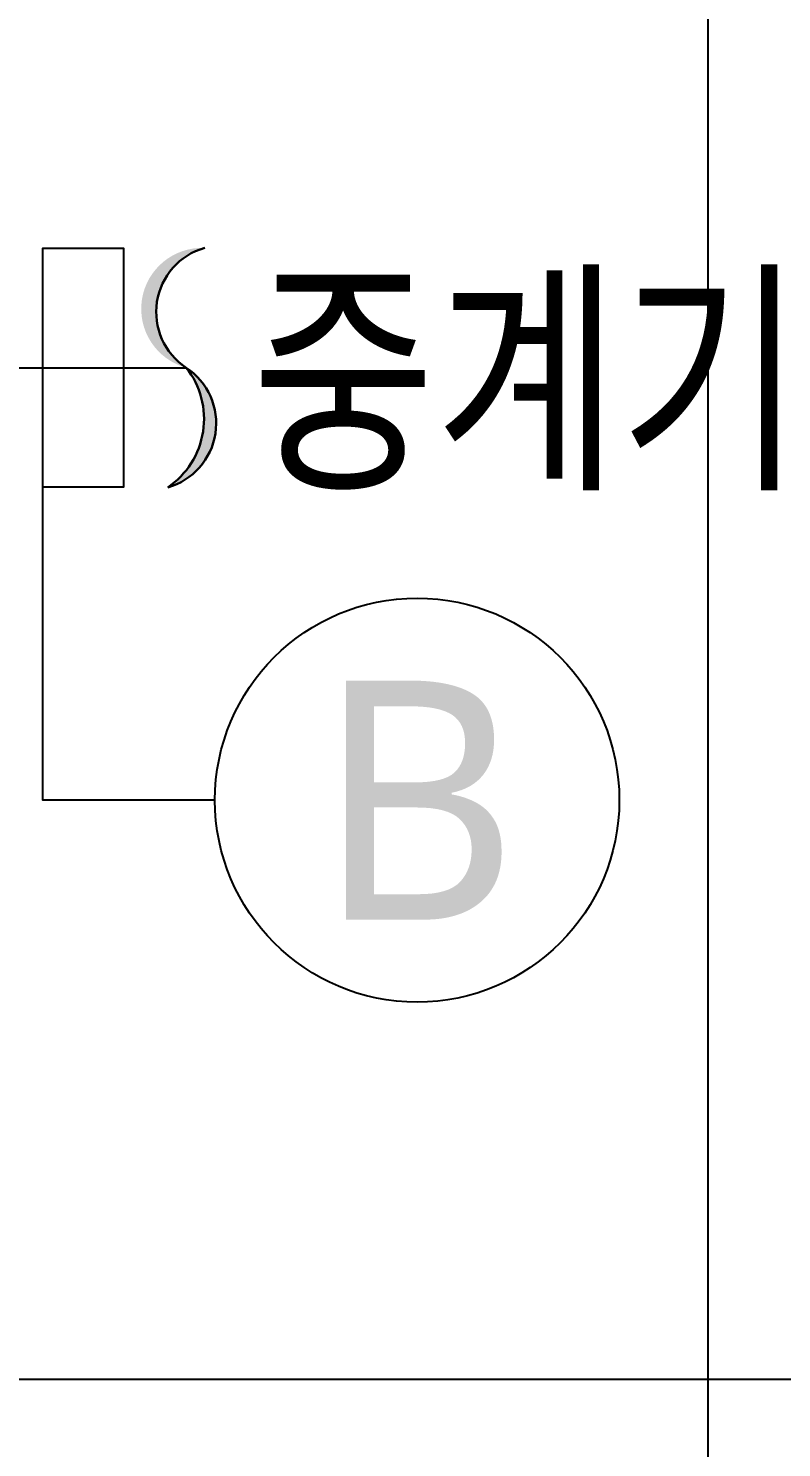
# Model space of a CAD drawing. Header units: millimetres. Extents: x 8533 to 164433, y 5768 to 115327.
# Drawn here: x 96716 to 97950, y 25303 to 27630 of the extents above; entities that cross this region are included whole.
import ezdxf
from ezdxf.enums import TextEntityAlignment as Align

# ---------------------------------------------------------------- set-up
doc = ezdxf.new("R2010")
doc.units = ezdxf.units.MM
doc.header["$LTSCALE"] = 250
doc.linetypes.add('HIDDENX2', pattern=[19.05, 12.7, -6.35])
for name, color, linetype in [('03_G_ENP_문자', 2, 'Continuous'), ('05_G-ENP_치수', 1, 'Continuous'), ('AA-XXXX-DIMS', 7, 'Continuous'), ('ARC', 8, 'Continuous'), ('FTEXT', 2, 'Continuous'), ('p', 3, 'Continuous'), ('전실제연_인버터', 3, 'Continuous')]:
    doc.layers.add(name, color=color, linetype=linetype)
doc.layers.add('10_G-ENP_매립관', color=80, linetype='HIDDENX2', lineweight=30)
doc.styles.add('DM', font='')
doc.styles.add('G-ENP', font='')
doc.styles.add('맑은고딕', font='')
doc.styles.get('DM').set_extended_font_data('Malgun Gothic')
doc.styles.get('G-ENP').set_extended_font_data('Malgun Gothic')
doc.styles.get('맑은고딕').set_extended_font_data('Malgun Gothic')
doc.dimstyles.new('DIM_40', dxfattribs={"dimscale": 250, "dimtxt": 3, "dimasz": 1.5, "dimexe": 2, "dimexo": 2.5, "dimgap": 1, "dimtad": 1, "dimdec": 0, "dimzin": 0, "dimdsep": 46, "dimtxsty": '맑은고딕', "dimblk1": 'DIMDOT', "dimblk2": 'DIMDOT', "dimsah": 1, "dimcen": 0.09, "dimdle": 2, "dimclrd": 7, "dimclre": 7, "dimclrt": 3, "dimadec": 0, "dimazin": 0, "dimtfac": 1, "dimtdec": 0, "dimtix": 1, "dimtmove": 2, "dimatfit": 3, "dimldrblk": 'DIMDOT', "dimfxl": 1, "dimtolj": 1, "dimtzin": 0, "dimarcsym": 0})

# ---------------------------------------------------------------- blocks, each defined once
blk = doc.blocks.new('G-ENP 물결')
at = {"layer": '10_G-ENP_매립관', "linetype": 'ByBlock'}
h = blk.add_hatch(color=256, dxfattribs=at)
h.paths.add_polyline_path([(61.5, -398.8, -0.641696), (0, 0, 0.892931)])
h.paths.add_polyline_path([(0, 0, 0.641696), (-61.5, 398.8, -0.435564)])
blk.add_lwpolyline([(-61.5, 398.8, -0.641696), (0, 0, 0.641696), (61.5, -398.8, 0.641696)], format="xyb", dxfattribs=at)
blk.add_arc((-216.2, 170.8), 275.5, 321.6941, 55.8389, dxfattribs=at)
blk = doc.blocks.new('DIMDOT')
at = {"layer": 'AA-XXXX-DIMS'}
for p, q in [((0, -1.5), (0, 1.5)), ((-1.5, 0), (1.5, 0))]:
    blk.add_line(p, q, dxfattribs=at)
for radius in [0.5, 0.25]:
    blk.add_circle((0, 0), radius, dxfattribs=at)

msp = doc.modelspace()

# ---------------------------------------------------------------- linework, layer by layer
at = {"layer": '05_G-ENP_치수', "ltscale": 0.5, "elevation": 0}
msp.add_lwpolyline([(97022.1, 26364.4), (96739.9, 26364.4), (96739.9, 27269.4), (96872.1, 27269.4), (96872.1, 26877.4), (96739.9, 26877.4)], dxfattribs=at)
at = {"layer": '05_G-ENP_치수'}
msp.add_circle((97353.3, 26364.4), 331.2, dxfattribs=at)
at = {"layer": 'ARC'}
msp.add_line((19210.6, 25415.1), (124753.6, 25415.1), dxfattribs=at)
at = {"layer": 'p', "color": 4, "linetype": 'Continuous'}
msp.add_line((97830.3, 15017.4), (97830.3, 91125.6), dxfattribs=at)
at = {"layer": '전실제연_인버터'}
msp.add_line((96620.1, 27073.4), (96975, 27073.4), dxfattribs=at)

# ---------------------------------------------------------------- block references
at = {"layer": '10_G-ENP_매립관', "linetype": 'ByBlock', "xscale": -0.4923664550667192, "yscale": 0.4923664550667192, "zscale": 0.4923664550667192, "rotation": 180}
msp.add_blockref('G-ENP 물결', (96975, 27073.4), dxfattribs=at)

# ---------------------------------------------------------------- texts
at = {"layer": '03_G_ENP_문자', "color": 0, "style": 'G-ENP'}
msp.add_text('B', height=392, dxfattribs=at).set_placement((97353.3, 26364.4), align=Align.MIDDLE)
at = {"layer": 'FTEXT', "style": 'DM', "width": 0.8}
msp.add_text('중계기 연결.', height=300, dxfattribs=at).set_placement((97082.1, 27054.4), align=Align.MIDDLE_LEFT)

# ---------------------------------------------------------------- leaders
at = {"layer": '전실제연_인버터', "color": 1}
msp.add_leader([(102999.8, 26999.3), (101470.1, 29713), (97690.5, 29713)], dimstyle='DIM_40', override={"dimgap": 1, "dimtad": 0, "dimclrd": 1, "dimldrblk": 'Open90'}, dxfattribs=at)

doc.saveas('drawing.dxf')
